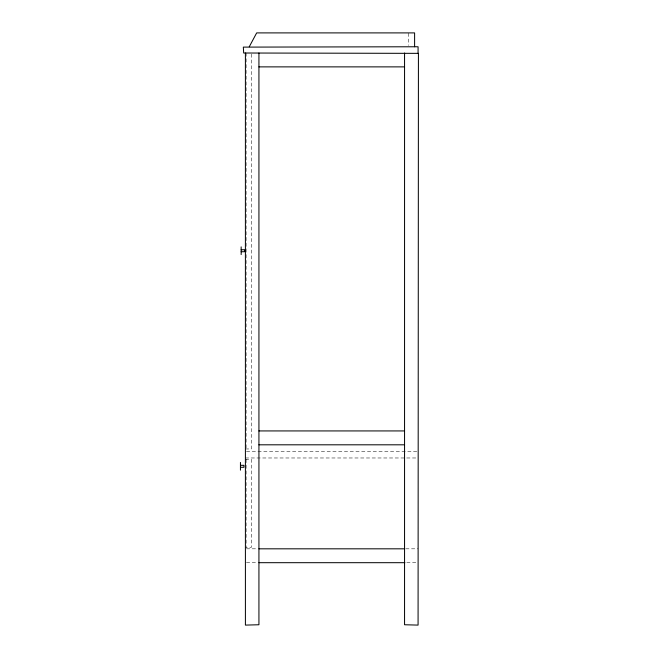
<?xml version="1.0" encoding="UTF-8"?>
<svg xmlns="http://www.w3.org/2000/svg" width="658" height="658" viewBox="0 0 658 658"><rect width="100%" height="100%" fill="white"/><g stroke="black" fill="none" stroke-linecap="round" stroke-linejoin="round"><path stroke-width="0.49" stroke-dasharray="3.29 2.47" d="M245.409 448.962L251.298 448.962L251.298 53.01M246.437 451.742L418.077 451.742M245.409 457.976L418.077 457.976M245.409 459.366L251.298 459.366L251.298 547.431L245.409 547.431M246.437 548.821L257.739 548.821M405.739 548.821L418.077 548.821M246.437 562.689L257.739 562.689M406.767 562.689L418.077 562.689M408.717 33.245L408.717 45.41M246.1 53.01L246.1 448.962M246.1 459.366L246.1 547.431"/><path stroke-width="0.99" d="M245.409 53.01L245.409 625.1L258.931 624.755L258.931 53.01M414.606 46.767L414.606 32.9L256.669 32.9L249.259 46.767M418.077 53.01L418.077 46.767L243.328 47.113L243.674 53.01L418.422 53.356L418.077 625.1L404.555 624.755L404.555 53.01M258.931 66.877L404.555 66.877M241.157 249.752L244.644 249.752L244.644 251.718L241.157 251.718M258.931 430.932L404.555 430.932M258.931 444.808L404.555 444.808M240.45 465.321L243.937 465.321L243.937 467.279L240.45 467.279M258.931 548.821L404.555 548.821M258.931 562.689L404.9 562.689M241.157 246.865L241.157 254.597M240.45 462.434L240.45 470.166"/></g></svg>
